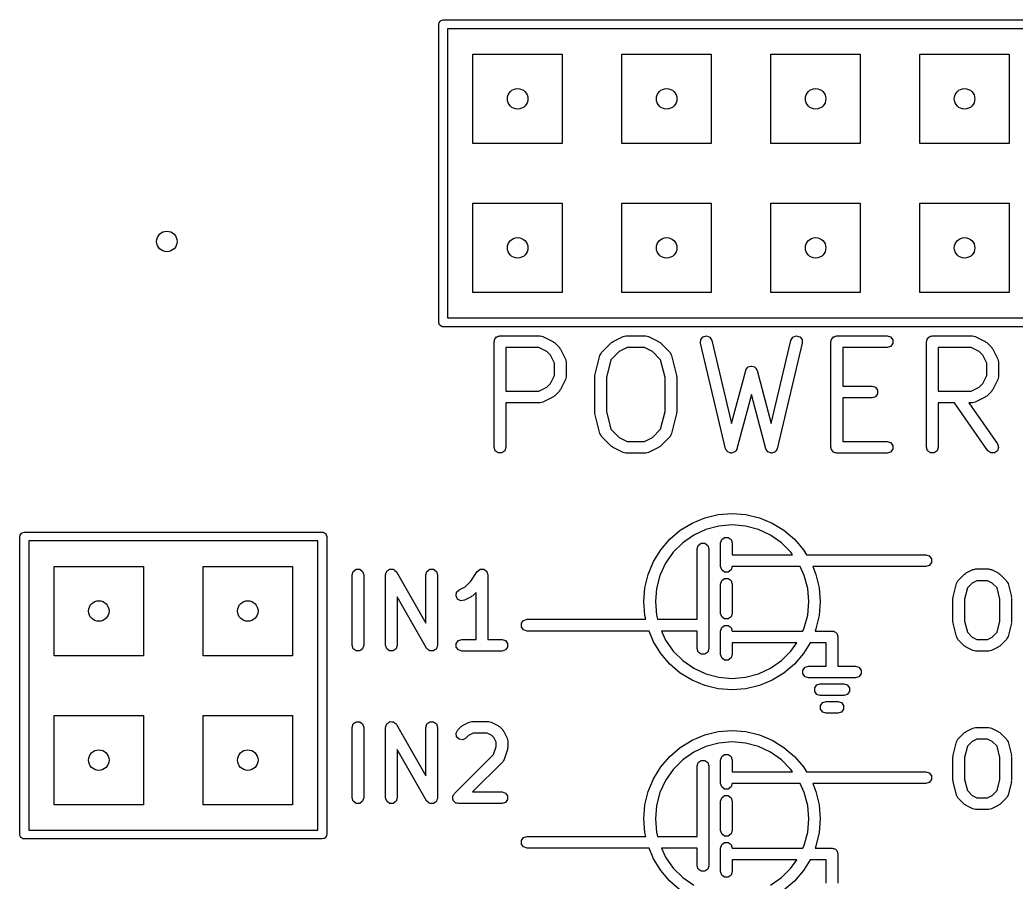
# Model space of a CAD drawing. Extents: x 0.3 to 1.31, y 0.25 to 1.75.
# Drawn here: x 0.301 to 0.97, y 1.17 to 1.749 of the extents above; entities that cross this region are included whole.
import ezdxf

# ---------------------------------------------------------------- set-up
doc = ezdxf.new("R2010")
doc.units = 0
doc.header["$MEASUREMENT"] = 0
doc.layers.add('BLACK', color=7, linetype='CONTINUOUS')

msp = doc.modelspace()

# ---------------------------------------------------------------- linework, layer by layer
at = {"layer": 'BLACK', "linetype": 'CONTINUOUS'}
for p, q in [((0.58248, 1.74567), (0.58255, 1.74605)), ((0.58248, 1.54567), (0.58248, 1.74567)), ((0.58253, 1.74618), (0.58259, 1.7463)), ((0.58255, 1.74605), (0.58253, 1.74618)), ((0.58259, 1.7463), (0.58266, 1.74668)), ((0.58266, 1.74668), (0.58315, 1.74727)), ((0.58315, 1.74727), (0.58354, 1.74793)), ((0.58354, 1.74793), (0.58379, 1.74802)), ((0.58379, 1.74802), (0.58396, 1.74823)), ((0.58396, 1.74823), (0.58471, 1.74836)), ((0.58471, 1.74836), (0.58543, 1.74862)), ((0.58543, 1.74862), (0.98543, 1.74862)), ((0.58839, 1.74272), (0.58839, 1.54862)), ((0.98248, 1.74272), (0.58839, 1.74272)), ((0.60543, 1.66567), (0.60543, 1.72567)), ((0.60543, 1.72567), (0.66543, 1.72567)), ((0.66543, 1.72567), (0.66543, 1.66567)), ((0.70543, 1.66567), (0.70543, 1.72567)), ((0.70543, 1.72567), (0.76543, 1.72567)), ((0.76543, 1.72567), (0.76543, 1.66567)), ((0.80543, 1.66567), (0.80543, 1.72567)), ((0.80543, 1.72567), (0.86543, 1.72567)), ((0.86543, 1.72567), (0.86543, 1.66567)), ((0.90543, 1.66567), (0.90543, 1.72567)), ((0.90543, 1.72567), (0.96543, 1.72567)), ((0.96543, 1.72567), (0.96543, 1.66567)), ((0.66543, 1.66567), (0.60543, 1.66567)), ((0.76543, 1.66567), (0.70543, 1.66567)), ((0.86543, 1.66567), (0.80543, 1.66567)), ((0.96543, 1.66567), (0.90543, 1.66567)), ((0.60543, 1.56567), (0.60543, 1.62567)), ((0.60543, 1.62567), (0.66543, 1.62567)), ((0.66543, 1.62567), (0.66543, 1.56567)), ((0.70543, 1.56567), (0.70543, 1.62567)), ((0.70543, 1.62567), (0.76543, 1.62567)), ((0.76543, 1.62567), (0.76543, 1.56567)), ((0.80543, 1.56567), (0.80543, 1.62567)), ((0.80543, 1.62567), (0.86543, 1.62567)), ((0.86543, 1.62567), (0.86543, 1.56567)), ((0.90543, 1.56567), (0.90543, 1.62567)), ((0.90543, 1.62567), (0.96543, 1.62567)), ((0.96543, 1.62567), (0.96543, 1.56567)), ((0.66543, 1.56567), (0.60543, 1.56567)), ((0.76543, 1.56567), (0.70543, 1.56567)), ((0.86543, 1.56567), (0.80543, 1.56567)), ((0.96543, 1.56567), (0.90543, 1.56567)), ((0.58274, 1.54495), (0.58248, 1.54567)), ((0.58288, 1.54419), (0.58274, 1.54495)), ((0.58839, 1.54862), (0.98248, 1.54862)), ((0.58308, 1.54402), (0.58288, 1.54419)), ((0.58317, 1.54377), (0.58308, 1.54402)), ((0.58384, 1.54339), (0.58317, 1.54377)), ((0.58442, 1.54289), (0.58384, 1.54339)), ((0.58481, 1.54283), (0.58442, 1.54289)), ((0.58492, 1.54276), (0.58481, 1.54283)), ((0.58505, 1.54278), (0.58492, 1.54276)), ((0.58543, 1.54272), (0.58505, 1.54278)), ((0.98543, 1.54272), (0.58543, 1.54272)), ((0.61966, 1.5327), (0.61985, 1.5333)), ((0.61966, 1.46184), (0.61966, 1.5327)), ((0.61985, 1.53392), (0.62022, 1.53443)), ((0.61985, 1.5333), (0.61985, 1.53392)), ((0.62022, 1.53443), (0.62041, 1.53502)), ((0.62041, 1.53502), (0.62091, 1.53538)), ((0.62091, 1.53538), (0.62128, 1.53589)), ((0.62128, 1.53589), (0.62187, 1.53608)), ((0.62187, 1.53608), (0.62238, 1.53645)), ((0.62238, 1.53645), (0.623, 1.53645)), ((0.623, 1.53645), (0.62359, 1.53664)), ((0.62359, 1.53664), (0.65059, 1.53664)), ((0.65059, 1.53664), (0.65145, 1.53636)), ((0.65145, 1.53636), (0.65235, 1.53623)), ((0.65235, 1.53623), (0.6591, 1.53285)), ((0.6591, 1.53285), (0.65956, 1.5324)), ((0.65956, 1.5324), (0.66012, 1.53211)), ((0.66012, 1.53211), (0.6635, 1.52874)), ((0.69168, 1.52536), (0.69843, 1.53211)), ((0.69843, 1.53211), (0.69899, 1.5324)), ((0.69899, 1.5324), (0.69945, 1.53285)), ((0.69945, 1.53285), (0.7062, 1.53623)), ((0.7062, 1.53623), (0.7071, 1.53636)), ((0.7071, 1.53636), (0.70796, 1.53664)), ((0.70796, 1.53664), (0.72146, 1.53664)), ((0.72146, 1.53664), (0.72232, 1.53636)), ((0.72232, 1.53636), (0.72322, 1.53623)), ((0.72322, 1.53623), (0.72997, 1.53285)), ((0.72997, 1.53285), (0.73042, 1.5324)), ((0.73042, 1.5324), (0.73099, 1.53211)), ((0.73099, 1.53211), (0.73774, 1.52536)), ((0.75812, 1.53179), (0.75832, 1.53422)), ((0.77499, 1.46093), (0.75812, 1.53179)), ((0.75832, 1.53422), (0.7599, 1.53606)), ((0.7599, 1.53606), (0.76227, 1.53663)), ((0.76227, 1.53663), (0.76451, 1.53569)), ((0.76451, 1.53569), (0.76578, 1.53362)), ((0.76578, 1.53362), (0.77904, 1.47793)), ((0.80561, 1.47793), (0.81886, 1.53362)), ((0.82652, 1.53179), (0.80965, 1.46093)), ((0.81886, 1.53362), (0.82013, 1.53569)), ((0.82013, 1.53569), (0.82238, 1.53663)), ((0.82238, 1.53663), (0.82475, 1.53606)), ((0.82475, 1.53606), (0.82633, 1.53422)), ((0.82633, 1.53422), (0.82652, 1.53179)), ((0.84575, 1.5327), (0.84595, 1.5333)), ((0.84575, 1.46184), (0.84575, 1.5327)), ((0.84595, 1.53392), (0.84631, 1.53443)), ((0.84595, 1.5333), (0.84595, 1.53392)), ((0.84631, 1.53443), (0.84651, 1.53502)), ((0.84651, 1.53502), (0.84701, 1.53538)), ((0.84701, 1.53538), (0.84738, 1.53589)), ((0.84738, 1.53589), (0.84797, 1.53608)), ((0.84797, 1.53608), (0.84847, 1.53645)), ((0.84847, 1.53645), (0.8491, 1.53645)), ((0.8491, 1.53645), (0.84969, 1.53664)), ((0.84969, 1.53664), (0.88344, 1.53664)), ((0.88344, 1.53664), (0.88575, 1.53589)), ((0.88575, 1.53589), (0.88718, 1.53392)), ((0.88718, 1.53149), (0.88575, 1.52952)), ((0.88718, 1.53392), (0.88718, 1.53149)), ((0.90987, 1.5327), (0.91006, 1.5333)), ((0.90987, 1.46184), (0.90987, 1.5327)), ((0.91006, 1.53392), (0.91043, 1.53443)), ((0.91006, 1.5333), (0.91006, 1.53392)), ((0.91043, 1.53443), (0.91062, 1.53502)), ((0.91062, 1.53502), (0.91113, 1.53538)), ((0.91113, 1.53538), (0.91149, 1.53589)), ((0.91149, 1.53589), (0.91209, 1.53608)), ((0.91209, 1.53608), (0.91259, 1.53645)), ((0.91259, 1.53645), (0.91321, 1.53645)), ((0.91321, 1.53645), (0.91381, 1.53664)), ((0.91381, 1.53664), (0.9408, 1.53664)), ((0.9408, 1.53664), (0.94167, 1.53636)), ((0.94167, 1.53636), (0.94257, 1.53623)), ((0.94257, 1.53623), (0.94931, 1.53285)), ((0.94931, 1.53285), (0.94977, 1.5324)), ((0.94977, 1.5324), (0.95034, 1.53211)), ((0.95034, 1.53211), (0.95371, 1.52874)), ((0.64966, 1.52877), (0.62753, 1.52877)), ((0.62753, 1.52877), (0.62753, 1.49952)), ((0.65501, 1.52609), (0.64966, 1.52877)), ((0.65748, 1.52362), (0.65501, 1.52609)), ((0.6635, 1.52874), (0.66379, 1.52817)), ((0.66379, 1.52817), (0.66424, 1.52772)), ((0.66424, 1.52772), (0.66761, 1.52097)), ((0.69064, 1.52354), (0.6912, 1.52443)), ((0.6912, 1.52443), (0.69168, 1.52536)), ((0.70354, 1.52609), (0.69802, 1.52057)), ((0.70889, 1.52877), (0.70354, 1.52609)), ((0.72053, 1.52877), (0.70889, 1.52877)), ((0.72587, 1.52609), (0.72053, 1.52877)), ((0.7314, 1.52057), (0.72587, 1.52609)), ((0.73774, 1.52536), (0.73822, 1.52443)), ((0.73822, 1.52443), (0.73877, 1.52354)), ((0.88344, 1.52877), (0.85363, 1.52877)), ((0.85363, 1.52877), (0.85363, 1.5029)), ((0.88575, 1.52952), (0.88344, 1.52877)), ((0.93988, 1.52877), (0.91774, 1.52877)), ((0.91774, 1.52877), (0.91774, 1.49952)), ((0.94522, 1.52609), (0.93988, 1.52877)), ((0.94769, 1.52362), (0.94522, 1.52609)), ((0.95371, 1.52874), (0.954, 1.52817)), ((0.954, 1.52817), (0.95445, 1.52772)), ((0.95445, 1.52772), (0.95782, 1.52097)), ((0.66015, 1.51828), (0.65748, 1.52362)), ((0.66015, 1.51001), (0.66015, 1.51828)), ((0.66761, 1.52097), (0.66775, 1.52007)), ((0.66775, 1.52007), (0.66803, 1.51921)), ((0.66803, 1.51921), (0.66803, 1.50908)), ((0.68727, 1.51004), (0.69064, 1.52354)), ((0.69802, 1.52057), (0.69502, 1.5086)), ((0.73439, 1.5086), (0.7314, 1.52057)), ((0.73877, 1.52354), (0.74215, 1.51004)), ((0.95037, 1.51828), (0.94769, 1.52362)), ((0.95037, 1.51001), (0.95037, 1.51828)), ((0.95782, 1.52097), (0.95796, 1.52007)), ((0.95796, 1.52007), (0.95824, 1.51921)), ((0.95824, 1.51921), (0.95824, 1.50908)), ((0.77904, 1.47793), (0.78852, 1.51347)), ((0.78852, 1.51347), (0.78864, 1.51365)), ((0.78864, 1.51365), (0.78865, 1.51387)), ((0.78865, 1.51387), (0.78929, 1.51466)), ((0.78929, 1.51466), (0.78984, 1.51551)), ((0.78984, 1.51551), (0.79005, 1.51559)), ((0.79005, 1.51559), (0.79018, 1.51576)), ((0.79018, 1.51576), (0.79116, 1.51602)), ((0.79116, 1.51602), (0.79211, 1.51639)), ((0.79211, 1.51639), (0.79232, 1.51633)), ((0.79232, 1.51633), (0.79253, 1.51639)), ((0.79253, 1.51639), (0.79348, 1.51602)), ((0.79348, 1.51602), (0.79446, 1.51576)), ((0.79446, 1.51576), (0.7946, 1.51559)), ((0.7946, 1.51559), (0.7948, 1.51551)), ((0.7948, 1.51551), (0.79536, 1.51466)), ((0.79536, 1.51466), (0.796, 1.51387)), ((0.796, 1.51387), (0.79601, 1.51365)), ((0.79601, 1.51365), (0.79613, 1.51347)), ((0.79613, 1.51347), (0.80561, 1.47793)), ((0.65501, 1.50219), (0.65748, 1.50467)), ((0.65748, 1.50467), (0.66015, 1.51001)), ((0.66761, 1.50732), (0.66424, 1.50057)), ((0.66775, 1.50822), (0.66761, 1.50732)), ((0.66803, 1.50908), (0.66775, 1.50822)), ((0.68715, 1.50908), (0.6873, 1.50955)), ((0.68715, 1.48546), (0.68715, 1.50908)), ((0.6873, 1.50955), (0.68727, 1.51004)), ((0.69502, 1.5086), (0.69502, 1.48594)), ((0.73439, 1.48594), (0.73439, 1.5086)), ((0.74215, 1.51004), (0.74212, 1.50955)), ((0.74212, 1.50955), (0.74227, 1.50908)), ((0.74227, 1.50908), (0.74227, 1.48546)), ((0.94522, 1.50219), (0.94769, 1.50467)), ((0.94769, 1.50467), (0.95037, 1.51001)), ((0.95782, 1.50732), (0.95445, 1.50057)), ((0.95796, 1.50822), (0.95782, 1.50732)), ((0.95824, 1.50908), (0.95796, 1.50822)), ((0.62753, 1.49952), (0.64966, 1.49952)), ((0.64966, 1.49952), (0.65501, 1.50219)), ((0.6635, 1.49955), (0.66012, 1.49617)), ((0.66379, 1.50012), (0.6635, 1.49955)), ((0.66424, 1.50057), (0.66379, 1.50012)), ((0.85363, 1.5029), (0.87331, 1.5029)), ((0.87331, 1.5029), (0.87563, 1.50214)), ((0.87563, 1.50214), (0.87706, 1.50018)), ((0.87706, 1.49774), (0.87563, 1.49577)), ((0.87706, 1.50018), (0.87706, 1.49774)), ((0.91774, 1.49952), (0.93988, 1.49952)), ((0.93988, 1.49952), (0.94522, 1.50219)), ((0.95371, 1.49955), (0.95034, 1.49617)), ((0.954, 1.50012), (0.95371, 1.49955)), ((0.95445, 1.50057), (0.954, 1.50012)), ((0.65059, 1.49165), (0.62753, 1.49165)), ((0.62753, 1.49165), (0.62753, 1.46184)), ((0.65145, 1.49193), (0.65059, 1.49165)), ((0.65235, 1.49206), (0.65145, 1.49193)), ((0.6591, 1.49544), (0.65235, 1.49206)), ((0.65956, 1.49588), (0.6591, 1.49544)), ((0.66012, 1.49617), (0.65956, 1.49588)), ((0.79232, 1.49718), (0.78263, 1.46082)), ((0.80202, 1.46082), (0.79232, 1.49718)), ((0.87331, 1.49502), (0.85363, 1.49502)), ((0.85363, 1.49502), (0.85363, 1.46578)), ((0.87563, 1.49577), (0.87331, 1.49502)), ((0.92863, 1.49165), (0.91774, 1.49165)), ((0.91774, 1.49165), (0.91774, 1.46184)), ((0.95108, 1.45958), (0.92863, 1.49165)), ((0.9408, 1.49165), (0.93824, 1.49165)), ((0.93824, 1.49165), (0.95753, 1.4641)), ((0.94167, 1.49193), (0.9408, 1.49165)), ((0.94257, 1.49206), (0.94167, 1.49193)), ((0.94931, 1.49544), (0.94257, 1.49206)), ((0.94977, 1.49588), (0.94931, 1.49544)), ((0.95034, 1.49617), (0.94977, 1.49588)), ((0.6873, 1.48499), (0.68715, 1.48546)), ((0.68727, 1.48451), (0.6873, 1.48499)), ((0.69064, 1.47101), (0.68727, 1.48451)), ((0.69502, 1.48594), (0.69802, 1.47397)), ((0.7314, 1.47397), (0.73439, 1.48594)), ((0.74215, 1.48451), (0.73877, 1.47101)), ((0.74227, 1.48546), (0.74212, 1.48499)), ((0.74212, 1.48499), (0.74215, 1.48451)), ((0.6912, 1.47012), (0.69064, 1.47101)), ((0.69802, 1.47397), (0.70354, 1.46845)), ((0.72587, 1.46845), (0.7314, 1.47397)), ((0.73877, 1.47101), (0.73822, 1.47012)), ((0.69168, 1.46918), (0.6912, 1.47012)), ((0.69843, 1.46243), (0.69168, 1.46918)), ((0.70354, 1.46845), (0.70889, 1.46578)), ((0.70889, 1.46578), (0.72053, 1.46578)), ((0.72053, 1.46578), (0.72587, 1.46845)), ((0.73774, 1.46918), (0.73099, 1.46243)), ((0.73822, 1.47012), (0.73774, 1.46918)), ((0.85363, 1.46578), (0.88344, 1.46578)), ((0.88344, 1.46578), (0.88575, 1.46502)), ((0.88575, 1.46502), (0.88718, 1.46305)), ((0.62041, 1.45952), (0.61966, 1.46184)), ((0.62238, 1.45809), (0.62041, 1.45952)), ((0.62481, 1.45809), (0.62238, 1.45809)), ((0.62678, 1.45952), (0.62481, 1.45809)), ((0.62753, 1.46184), (0.62678, 1.45952)), ((0.69899, 1.46214), (0.69843, 1.46243)), ((0.69945, 1.46169), (0.69899, 1.46214)), ((0.7062, 1.45832), (0.69945, 1.46169)), ((0.7071, 1.45818), (0.7062, 1.45832)), ((0.70796, 1.4579), (0.7071, 1.45818)), ((0.72146, 1.4579), (0.70796, 1.4579)), ((0.72232, 1.45818), (0.72146, 1.4579)), ((0.72322, 1.45832), (0.72232, 1.45818)), ((0.72997, 1.46169), (0.72322, 1.45832)), ((0.73042, 1.46214), (0.72997, 1.46169)), ((0.73099, 1.46243), (0.73042, 1.46214)), ((0.77514, 1.46069), (0.77499, 1.46093)), ((0.77515, 1.46042), (0.77514, 1.46069)), ((0.77576, 1.45967), (0.77515, 1.46042)), ((0.77626, 1.45885), (0.77576, 1.45967)), ((0.77651, 1.45874), (0.77626, 1.45885)), ((0.77668, 1.45853), (0.77651, 1.45874)), ((0.77762, 1.45828), (0.77668, 1.45853)), ((0.77851, 1.45791), (0.77762, 1.45828)), ((0.77877, 1.45798), (0.77851, 1.45791)), ((0.77904, 1.45791), (0.77877, 1.45798)), ((0.77994, 1.45825), (0.77904, 1.45791)), ((0.78088, 1.45848), (0.77994, 1.45825)), ((0.78105, 1.45868), (0.78088, 1.45848)), ((0.78131, 1.45878), (0.78105, 1.45868)), ((0.78183, 1.45959), (0.78131, 1.45878)), ((0.78246, 1.46032), (0.78183, 1.45959)), ((0.78248, 1.4606), (0.78246, 1.46032)), ((0.78263, 1.46082), (0.78248, 1.4606)), ((0.80217, 1.4606), (0.80202, 1.46082)), ((0.80219, 1.46032), (0.80217, 1.4606)), ((0.80282, 1.45959), (0.80219, 1.46032)), ((0.80334, 1.45878), (0.80282, 1.45959)), ((0.80359, 1.45868), (0.80334, 1.45878)), ((0.80377, 1.45848), (0.80359, 1.45868)), ((0.80471, 1.45825), (0.80377, 1.45848)), ((0.80561, 1.45791), (0.80471, 1.45825)), ((0.80587, 1.45798), (0.80561, 1.45791)), ((0.80614, 1.45791), (0.80587, 1.45798)), ((0.80703, 1.45828), (0.80614, 1.45791)), ((0.80796, 1.45853), (0.80703, 1.45828)), ((0.80813, 1.45874), (0.80796, 1.45853)), ((0.80838, 1.45885), (0.80813, 1.45874)), ((0.80889, 1.45967), (0.80838, 1.45885)), ((0.8095, 1.46042), (0.80889, 1.45967)), ((0.80951, 1.46069), (0.8095, 1.46042)), ((0.80965, 1.46093), (0.80951, 1.46069)), ((0.84595, 1.46125), (0.84575, 1.46184)), ((0.84595, 1.46062), (0.84595, 1.46125)), ((0.84631, 1.46012), (0.84595, 1.46062)), ((0.84651, 1.45952), (0.84631, 1.46012)), ((0.84701, 1.45916), (0.84651, 1.45952)), ((0.84738, 1.45865), (0.84701, 1.45916)), ((0.84797, 1.45846), (0.84738, 1.45865)), ((0.84847, 1.45809), (0.84797, 1.45846)), ((0.8491, 1.45809), (0.84847, 1.45809)), ((0.84969, 1.4579), (0.8491, 1.45809)), ((0.88344, 1.4579), (0.84969, 1.4579)), ((0.88575, 1.45865), (0.88344, 1.4579)), ((0.88718, 1.46062), (0.88575, 1.45865)), ((0.88718, 1.46305), (0.88718, 1.46062)), ((0.91062, 1.45952), (0.90987, 1.46184)), ((0.91259, 1.45809), (0.91062, 1.45952)), ((0.91502, 1.45809), (0.91259, 1.45809)), ((0.91699, 1.45952), (0.91502, 1.45809)), ((0.91774, 1.46184), (0.91699, 1.45952)), ((0.95302, 1.45812), (0.95108, 1.45958)), ((0.95545, 1.45807), (0.95302, 1.45812)), ((0.95745, 1.45947), (0.95545, 1.45807)), ((0.95824, 1.46177), (0.95745, 1.45947)), ((0.95753, 1.4641), (0.95824, 1.46177)), ((0.77013, 1.41673), (0.77939, 1.41746)), ((0.77939, 1.41746), (0.78865, 1.41673)), ((0.74459, 1.40616), (0.75251, 1.41101)), ((0.75251, 1.41101), (0.76109, 1.41457)), ((0.76109, 1.41457), (0.77013, 1.41673)), ((0.78865, 1.41673), (0.79768, 1.41457)), ((0.79768, 1.41457), (0.80626, 1.41101)), ((0.80626, 1.41101), (0.81418, 1.40616)), ((0.30205, 1.40357), (0.30243, 1.40423)), ((0.30243, 1.40423), (0.30268, 1.40432)), ((0.30268, 1.40432), (0.30285, 1.40453)), ((0.30285, 1.40453), (0.30361, 1.40466)), ((0.30361, 1.40466), (0.30433, 1.40492)), ((0.30433, 1.40492), (0.50433, 1.40492)), ((0.50433, 1.40492), (0.50471, 1.40485)), ((0.50471, 1.40485), (0.50484, 1.40488)), ((0.50484, 1.40488), (0.50496, 1.40481)), ((0.50496, 1.40481), (0.50534, 1.40474)), ((0.50534, 1.40474), (0.50593, 1.40425)), ((0.50593, 1.40425), (0.50659, 1.40387)), ((0.73753, 1.40013), (0.74459, 1.40616)), ((0.76177, 1.40668), (0.75363, 1.40288)), ((0.77044, 1.409), (0.76177, 1.40668)), ((0.77939, 1.40979), (0.77044, 1.409)), ((0.78833, 1.409), (0.77939, 1.40979)), ((0.79701, 1.40668), (0.78833, 1.409)), ((0.80515, 1.40288), (0.79701, 1.40668)), ((0.81418, 1.40616), (0.82124, 1.40013)), ((0.30138, 1.40197), (0.30145, 1.40235)), ((0.30138, 1.20197), (0.30138, 1.40197)), ((0.30142, 1.40248), (0.30149, 1.40259)), ((0.30145, 1.40235), (0.30142, 1.40248)), ((0.30149, 1.40259), (0.30156, 1.40298)), ((0.30156, 1.40298), (0.30205, 1.40357)), ((0.30728, 1.39902), (0.30728, 1.20492)), ((0.50138, 1.39902), (0.30728, 1.39902)), ((0.50138, 1.20492), (0.50138, 1.39902)), ((0.50659, 1.40387), (0.50668, 1.40362)), ((0.50668, 1.40362), (0.50689, 1.40344)), ((0.50689, 1.40344), (0.50702, 1.40269)), ((0.50702, 1.40269), (0.50728, 1.40197)), ((0.50728, 1.40197), (0.50728, 1.20197)), ((0.7315, 1.39306), (0.73753, 1.40013)), ((0.74627, 1.39773), (0.73992, 1.39138)), ((0.75363, 1.40288), (0.74627, 1.39773)), ((0.75666, 1.39601), (0.75863, 1.39745)), ((0.75863, 1.39745), (0.76106, 1.39745)), ((0.76106, 1.39745), (0.76303, 1.39601)), ((0.77165, 1.39764), (0.77241, 1.39995)), ((0.77165, 1.38189), (0.77165, 1.39764)), ((0.77241, 1.39995), (0.77437, 1.40138)), ((0.77437, 1.40138), (0.77681, 1.40138)), ((0.77681, 1.40138), (0.77878, 1.39995)), ((0.77878, 1.39995), (0.77953, 1.39764)), ((0.77953, 1.39764), (0.77953, 1.38976)), ((0.8125, 1.39773), (0.80515, 1.40288)), ((0.81885, 1.39138), (0.8125, 1.39773)), ((0.82124, 1.40013), (0.82728, 1.39306)), ((0.72664, 1.38514), (0.7315, 1.39306)), ((0.73992, 1.39138), (0.73477, 1.38403)), ((0.75591, 1.3937), (0.75666, 1.39601)), ((0.75591, 1.34646), (0.75591, 1.3937)), ((0.76303, 1.39601), (0.76378, 1.3937)), ((0.76378, 1.3937), (0.76378, 1.32677)), ((0.81999, 1.38976), (0.81885, 1.39138)), ((0.82728, 1.39306), (0.8293, 1.38976)), ((0.72309, 1.37656), (0.72664, 1.38514)), ((0.73477, 1.38403), (0.73098, 1.37589)), ((0.77953, 1.38976), (0.81999, 1.38976)), ((0.8293, 1.38976), (0.90945, 1.38976)), ((0.90945, 1.38976), (0.91176, 1.38901)), ((0.91176, 1.38901), (0.91319, 1.38704)), ((0.91319, 1.38461), (0.91176, 1.38264)), ((0.91319, 1.38704), (0.91319, 1.38461)), ((0.32433, 1.32197), (0.32433, 1.38197)), ((0.32433, 1.38197), (0.38433, 1.38197)), ((0.38433, 1.38197), (0.38433, 1.32197)), ((0.42433, 1.32197), (0.42433, 1.38197)), ((0.42433, 1.38197), (0.48433, 1.38197)), ((0.48433, 1.38197), (0.48433, 1.32197)), ((0.5243, 1.37627), (0.52505, 1.37858)), ((0.52505, 1.37858), (0.52702, 1.38001)), ((0.52702, 1.38001), (0.52946, 1.38001)), ((0.52946, 1.38001), (0.53142, 1.37858)), ((0.53142, 1.37858), (0.53218, 1.37627)), ((0.54682, 1.3767), (0.54724, 1.37762)), ((0.54724, 1.37762), (0.54755, 1.37858)), ((0.54755, 1.37858), (0.54773, 1.37871)), ((0.54773, 1.37871), (0.54782, 1.37892)), ((0.54782, 1.37892), (0.5487, 1.37942)), ((0.5487, 1.37942), (0.54952, 1.38001)), ((0.54952, 1.38001), (0.54974, 1.38001)), ((0.54974, 1.38001), (0.54994, 1.38012)), ((0.54994, 1.38012), (0.55094, 1.38001)), ((0.55094, 1.38001), (0.55195, 1.38001)), ((0.55195, 1.38001), (0.55213, 1.37988)), ((0.55213, 1.37988), (0.55235, 1.37986)), ((0.55235, 1.37986), (0.5531, 1.37918)), ((0.5531, 1.37918), (0.55392, 1.37858)), ((0.55392, 1.37858), (0.55399, 1.37837)), ((0.55399, 1.37837), (0.55416, 1.37822)), ((0.55416, 1.37822), (0.5738, 1.34385)), ((0.5738, 1.37627), (0.57455, 1.37858)), ((0.57455, 1.37858), (0.57652, 1.38001)), ((0.57652, 1.38001), (0.57895, 1.38001)), ((0.57895, 1.38001), (0.58092, 1.37858)), ((0.58092, 1.37858), (0.58167, 1.37627)), ((0.60392, 1.37203), (0.6082, 1.37845)), ((0.6082, 1.37845), (0.60827, 1.37851)), ((0.60827, 1.37851), (0.60829, 1.37858)), ((0.60829, 1.37858), (0.60922, 1.37926)), ((0.60922, 1.37926), (0.61011, 1.37996)), ((0.61011, 1.37996), (0.6102, 1.37997)), ((0.6102, 1.37997), (0.61026, 1.38001)), ((0.61026, 1.38001), (0.6114, 1.38001)), ((0.6114, 1.38001), (0.61254, 1.38006)), ((0.61254, 1.38006), (0.61261, 1.38001)), ((0.61261, 1.38001), (0.6127, 1.38001)), ((0.6127, 1.38001), (0.61362, 1.37934)), ((0.61362, 1.37934), (0.61457, 1.37871)), ((0.61457, 1.37871), (0.6146, 1.37863)), ((0.6146, 1.37863), (0.61466, 1.37858)), ((0.61466, 1.37858), (0.61502, 1.3775)), ((0.61502, 1.3775), (0.61541, 1.37643)), ((0.77241, 1.37958), (0.77165, 1.38189)), ((0.77437, 1.37815), (0.77241, 1.37958)), ((0.77681, 1.37815), (0.77437, 1.37815)), ((0.77878, 1.37958), (0.77681, 1.37815)), ((0.77953, 1.38189), (0.77878, 1.37958)), ((0.825, 1.38189), (0.77953, 1.38189)), ((0.8278, 1.37589), (0.825, 1.38189)), ((0.90945, 1.38189), (0.83348, 1.38189)), ((0.83348, 1.38189), (0.83569, 1.37656)), ((0.91176, 1.38264), (0.90945, 1.38189)), ((0.93604, 1.37709), (0.93649, 1.37754)), ((0.93649, 1.37754), (0.94099, 1.37979)), ((0.94099, 1.37979), (0.94189, 1.37993)), ((0.94189, 1.37993), (0.94275, 1.38021)), ((0.94275, 1.38021), (0.95175, 1.38021)), ((0.95175, 1.38021), (0.95261, 1.37993)), ((0.95261, 1.37993), (0.95351, 1.37979)), ((0.95351, 1.37979), (0.95801, 1.37754)), ((0.95801, 1.37754), (0.95846, 1.37709)), ((0.5243, 1.32903), (0.5243, 1.37627)), ((0.53218, 1.37627), (0.53218, 1.32903)), ((0.5468, 1.37627), (0.54687, 1.37648)), ((0.5468, 1.32903), (0.5468, 1.37627)), ((0.54687, 1.37648), (0.54682, 1.3767)), ((0.5738, 1.34385), (0.5738, 1.37627)), ((0.58167, 1.37627), (0.58167, 1.32903)), ((0.60015, 1.36826), (0.60392, 1.37203)), ((0.61541, 1.37643), (0.61539, 1.37635)), ((0.61539, 1.37635), (0.61542, 1.37627)), ((0.61542, 1.37627), (0.61542, 1.33296)), ((0.72092, 1.36753), (0.72309, 1.37656)), ((0.73098, 1.37589), (0.72865, 1.36721)), ((0.77165, 1.37008), (0.77241, 1.37239)), ((0.77241, 1.37239), (0.77437, 1.37382)), ((0.77437, 1.37382), (0.77681, 1.37382)), ((0.77681, 1.37382), (0.77878, 1.37239)), ((0.77878, 1.37239), (0.77953, 1.37008)), ((0.83012, 1.36721), (0.8278, 1.37589)), ((0.83569, 1.37656), (0.83785, 1.36753)), ((0.92993, 1.37048), (0.93049, 1.37137)), ((0.93049, 1.37137), (0.93097, 1.3723)), ((0.93097, 1.3723), (0.93547, 1.3768)), ((0.93547, 1.3768), (0.93604, 1.37709)), ((0.94058, 1.37078), (0.93731, 1.36751)), ((0.94368, 1.37233), (0.94058, 1.37078)), ((0.95082, 1.37233), (0.94368, 1.37233)), ((0.95392, 1.37078), (0.95082, 1.37233)), ((0.95719, 1.36751), (0.95392, 1.37078)), ((0.95846, 1.37709), (0.95903, 1.3768)), ((0.95903, 1.3768), (0.96353, 1.3723)), ((0.96353, 1.3723), (0.96401, 1.37137)), ((0.96401, 1.37137), (0.96457, 1.37048)), ((0.59409, 1.36219), (0.59449, 1.36459)), ((0.59449, 1.36459), (0.59622, 1.36629)), ((0.59622, 1.36629), (0.60015, 1.36826)), ((0.60754, 1.36452), (0.60526, 1.36224)), ((0.60754, 1.33296), (0.60754, 1.36452)), ((0.72019, 1.35827), (0.72092, 1.36753)), ((0.72865, 1.36721), (0.72787, 1.35827)), ((0.77165, 1.35039), (0.77165, 1.37008)), ((0.77953, 1.37008), (0.77953, 1.35039)), ((0.8309, 1.35827), (0.83012, 1.36721)), ((0.83785, 1.36753), (0.83858, 1.35827)), ((0.92768, 1.36148), (0.92993, 1.37048)), ((0.93731, 1.36751), (0.93544, 1.36004)), ((0.95906, 1.36004), (0.95719, 1.36751)), ((0.96457, 1.37048), (0.96682, 1.36148)), ((0.57432, 1.32707), (0.55467, 1.36144)), ((0.55467, 1.36144), (0.55467, 1.32903)), ((0.59518, 1.36001), (0.59409, 1.36219)), ((0.59734, 1.35889), (0.59518, 1.36001)), ((0.59974, 1.35925), (0.59734, 1.35889)), ((0.60424, 1.3615), (0.59974, 1.35925)), ((0.6047, 1.36195), (0.60424, 1.3615)), ((0.60526, 1.36224), (0.6047, 1.36195)), ((0.72092, 1.34901), (0.72019, 1.35827)), ((0.72787, 1.35827), (0.72865, 1.34932)), ((0.83012, 1.34932), (0.8309, 1.35827)), ((0.83858, 1.35827), (0.83785, 1.34901)), ((0.92756, 1.36052), (0.92772, 1.36099)), ((0.92756, 1.34477), (0.92756, 1.36052)), ((0.92772, 1.36099), (0.92768, 1.36148)), ((0.93544, 1.36004), (0.93544, 1.34526)), ((0.95906, 1.34526), (0.95906, 1.36004)), ((0.96682, 1.36148), (0.96678, 1.36099)), ((0.96678, 1.36099), (0.96693, 1.36052)), ((0.96693, 1.36052), (0.96693, 1.34477)), ((0.63799, 1.34374), (0.63942, 1.3457)), ((0.63942, 1.3457), (0.64173, 1.34646)), ((0.64173, 1.34646), (0.72153, 1.34646)), ((0.72153, 1.34646), (0.72092, 1.34901)), ((0.72865, 1.34932), (0.72942, 1.34646)), ((0.72942, 1.34646), (0.75591, 1.34646)), ((0.77241, 1.34808), (0.77165, 1.35039)), ((0.77437, 1.34665), (0.77241, 1.34808)), ((0.77681, 1.34665), (0.77437, 1.34665)), ((0.77878, 1.34808), (0.77681, 1.34665)), ((0.77953, 1.35039), (0.77878, 1.34808)), ((0.8278, 1.34065), (0.83012, 1.34932)), ((0.83785, 1.34901), (0.83569, 1.33998)), ((0.92772, 1.34431), (0.92756, 1.34477)), ((0.92768, 1.34382), (0.92772, 1.34431)), ((0.93544, 1.34526), (0.93731, 1.33779)), ((0.95719, 1.33779), (0.95906, 1.34526)), ((0.96693, 1.34477), (0.96678, 1.34431)), ((0.96678, 1.34431), (0.96682, 1.34382)), ((0.63799, 1.3413), (0.63799, 1.34374)), ((0.63942, 1.33933), (0.63799, 1.3413)), ((0.64173, 1.33858), (0.63942, 1.33933)), ((0.72367, 1.33858), (0.64173, 1.33858)), ((0.72664, 1.33139), (0.72367, 1.33858)), ((0.75591, 1.33858), (0.73194, 1.33858)), ((0.73194, 1.33858), (0.73477, 1.33251)), ((0.75591, 1.32677), (0.75591, 1.33858)), ((0.77165, 1.33858), (0.77241, 1.3409)), ((0.77165, 1.32283), (0.77165, 1.33858)), ((0.77241, 1.3409), (0.77437, 1.34233)), ((0.77437, 1.34233), (0.77681, 1.34233)), ((0.77681, 1.34233), (0.77878, 1.3409)), ((0.77878, 1.3409), (0.77953, 1.33858)), ((0.77953, 1.33858), (0.82683, 1.33858)), ((0.82683, 1.33858), (0.8278, 1.34065)), ((0.83569, 1.33998), (0.83511, 1.33858)), ((0.83511, 1.33858), (0.84646, 1.33858)), ((0.84646, 1.33858), (0.84705, 1.33839)), ((0.84705, 1.33839), (0.84767, 1.33839)), ((0.84767, 1.33839), (0.84818, 1.33802)), ((0.84818, 1.33802), (0.84877, 1.33783)), ((0.84877, 1.33783), (0.84914, 1.33733)), ((0.84914, 1.33733), (0.84964, 1.33696)), ((0.92993, 1.33482), (0.92768, 1.34382)), ((0.93731, 1.33779), (0.94058, 1.33451)), ((0.95392, 1.33451), (0.95719, 1.33779)), ((0.96682, 1.34382), (0.96457, 1.33482)), ((0.59424, 1.33024), (0.59567, 1.33221)), ((0.59567, 1.33221), (0.59798, 1.33296)), ((0.59798, 1.33296), (0.60754, 1.33296)), ((0.61542, 1.33296), (0.62498, 1.33296)), ((0.62498, 1.33296), (0.62729, 1.33221)), ((0.62729, 1.33221), (0.62872, 1.33024)), ((0.7315, 1.32347), (0.72664, 1.33139)), ((0.73477, 1.33251), (0.73992, 1.32515)), ((0.82274, 1.33071), (0.77953, 1.33071)), ((0.77953, 1.33071), (0.77953, 1.32283)), ((0.81885, 1.32515), (0.82274, 1.33071)), ((0.83171, 1.33071), (0.82728, 1.32347)), ((0.84252, 1.33071), (0.83171, 1.33071)), ((0.84252, 1.31496), (0.84252, 1.33071)), ((0.84964, 1.33696), (0.84983, 1.33637)), ((0.84983, 1.33637), (0.8502, 1.33586)), ((0.8502, 1.33586), (0.8502, 1.33524)), ((0.8502, 1.33524), (0.85039, 1.33465)), ((0.85039, 1.33465), (0.85039, 1.31496)), ((0.93049, 1.33393), (0.92993, 1.33482)), ((0.93097, 1.33299), (0.93049, 1.33393)), ((0.93547, 1.32849), (0.93097, 1.33299)), ((0.94058, 1.33451), (0.94368, 1.33296)), ((0.94368, 1.33296), (0.95082, 1.33296)), ((0.95082, 1.33296), (0.95392, 1.33451)), ((0.96353, 1.33299), (0.95903, 1.32849)), ((0.96401, 1.33393), (0.96353, 1.33299)), ((0.96457, 1.33482), (0.96401, 1.33393)), ((0.52505, 1.32671), (0.5243, 1.32903)), ((0.52702, 1.32528), (0.52505, 1.32671)), ((0.52946, 1.32528), (0.52702, 1.32528)), ((0.53142, 1.32671), (0.52946, 1.32528)), ((0.53218, 1.32903), (0.53142, 1.32671)), ((0.54755, 1.32671), (0.5468, 1.32903)), ((0.54952, 1.32528), (0.54755, 1.32671)), ((0.55195, 1.32528), (0.54952, 1.32528)), ((0.55392, 1.32671), (0.55195, 1.32528)), ((0.55467, 1.32903), (0.55392, 1.32671)), ((0.57448, 1.32692), (0.57432, 1.32707)), ((0.57455, 1.32671), (0.57448, 1.32692)), ((0.57537, 1.32612), (0.57455, 1.32671)), ((0.57612, 1.32544), (0.57537, 1.32612)), ((0.57634, 1.32541), (0.57612, 1.32544)), ((0.57652, 1.32528), (0.57634, 1.32541)), ((0.57753, 1.32528), (0.57652, 1.32528)), ((0.57854, 1.32517), (0.57753, 1.32528)), ((0.57873, 1.32528), (0.57854, 1.32517)), ((0.57895, 1.32528), (0.57873, 1.32528)), ((0.57977, 1.32588), (0.57895, 1.32528)), ((0.58065, 1.32638), (0.57977, 1.32588)), ((0.58074, 1.32658), (0.58065, 1.32638)), ((0.58092, 1.32671), (0.58074, 1.32658)), ((0.58123, 1.32767), (0.58092, 1.32671)), ((0.58165, 1.3286), (0.58123, 1.32767)), ((0.58167, 1.32903), (0.5816, 1.32881)), ((0.5816, 1.32881), (0.58165, 1.3286)), ((0.59424, 1.32781), (0.59424, 1.33024)), ((0.59567, 1.32584), (0.59424, 1.32781)), ((0.59798, 1.32509), (0.59567, 1.32584)), ((0.62498, 1.32509), (0.59798, 1.32509)), ((0.62729, 1.32584), (0.62498, 1.32509)), ((0.62872, 1.32781), (0.62729, 1.32584)), ((0.62872, 1.33024), (0.62872, 1.32781)), ((0.73992, 1.32515), (0.74627, 1.3188)), ((0.75666, 1.32446), (0.75591, 1.32677)), ((0.75863, 1.32303), (0.75666, 1.32446)), ((0.76303, 1.32446), (0.76106, 1.32303)), ((0.76378, 1.32677), (0.76303, 1.32446)), ((0.8125, 1.3188), (0.81885, 1.32515)), ((0.93604, 1.3282), (0.93547, 1.32849)), ((0.93649, 1.32775), (0.93604, 1.3282)), ((0.94099, 1.3255), (0.93649, 1.32775)), ((0.94189, 1.32537), (0.94099, 1.3255)), ((0.94275, 1.32509), (0.94189, 1.32537)), ((0.95175, 1.32509), (0.94275, 1.32509)), ((0.95261, 1.32537), (0.95175, 1.32509)), ((0.95351, 1.3255), (0.95261, 1.32537)), ((0.95801, 1.32775), (0.95351, 1.3255)), ((0.95846, 1.3282), (0.95801, 1.32775)), ((0.95903, 1.32849), (0.95846, 1.3282)), ((0.38433, 1.32197), (0.32433, 1.32197)), ((0.48433, 1.32197), (0.42433, 1.32197)), ((0.73753, 1.31641), (0.7315, 1.32347)), ((0.74627, 1.3188), (0.75363, 1.31365)), ((0.76106, 1.32303), (0.75863, 1.32303)), ((0.77241, 1.32052), (0.77165, 1.32283)), ((0.77437, 1.31909), (0.77241, 1.32052)), ((0.77681, 1.31909), (0.77437, 1.31909)), ((0.77878, 1.32052), (0.77681, 1.31909)), ((0.77953, 1.32283), (0.77878, 1.32052)), ((0.80515, 1.31365), (0.8125, 1.3188)), ((0.82728, 1.32347), (0.82124, 1.31641)), ((0.74459, 1.31038), (0.73753, 1.31641)), ((0.75363, 1.31365), (0.76177, 1.30986)), ((0.79701, 1.30986), (0.80515, 1.31365)), ((0.82124, 1.31641), (0.81418, 1.31038)), ((0.82696, 1.31224), (0.82839, 1.31421)), ((0.82696, 1.30981), (0.82696, 1.31224)), ((0.82839, 1.31421), (0.83071, 1.31496)), ((0.83071, 1.31496), (0.84252, 1.31496)), ((0.85039, 1.31496), (0.8622, 1.31496)), ((0.8622, 1.31496), (0.86452, 1.31421)), ((0.86452, 1.31421), (0.86595, 1.31224)), ((0.86595, 1.31224), (0.86595, 1.30981)), ((0.75251, 1.30552), (0.74459, 1.31038)), ((0.76109, 1.30197), (0.75251, 1.30552)), ((0.76177, 1.30986), (0.77044, 1.30753)), ((0.77044, 1.30753), (0.77939, 1.30675)), ((0.77939, 1.30675), (0.78833, 1.30753)), ((0.78833, 1.30753), (0.79701, 1.30986)), ((0.80626, 1.30552), (0.79768, 1.30197)), ((0.81418, 1.31038), (0.80626, 1.30552)), ((0.82839, 1.30784), (0.82696, 1.30981)), ((0.83071, 1.30709), (0.82839, 1.30784)), ((0.8622, 1.30709), (0.83071, 1.30709)), ((0.86452, 1.30784), (0.8622, 1.30709)), ((0.86595, 1.30981), (0.86452, 1.30784)), ((0.77013, 1.2998), (0.76109, 1.30197)), ((0.77939, 1.29907), (0.77013, 1.2998)), ((0.78865, 1.2998), (0.77939, 1.29907)), ((0.79768, 1.30197), (0.78865, 1.2998)), ((0.83484, 1.30043), (0.83627, 1.3024)), ((0.83484, 1.298), (0.83484, 1.30043)), ((0.83627, 1.29603), (0.83484, 1.298)), ((0.83627, 1.3024), (0.83858, 1.30315)), ((0.83858, 1.30315), (0.85433, 1.30315)), ((0.85433, 1.30315), (0.85664, 1.3024)), ((0.85664, 1.3024), (0.85808, 1.30043)), ((0.85808, 1.298), (0.85664, 1.29603)), ((0.85808, 1.30043), (0.85808, 1.298)), ((0.83858, 1.29528), (0.83627, 1.29603)), ((0.85433, 1.29528), (0.83858, 1.29528)), ((0.83878, 1.28862), (0.84021, 1.29059)), ((0.84021, 1.29059), (0.84252, 1.29134)), ((0.84252, 1.29134), (0.85039, 1.29134)), ((0.85039, 1.29134), (0.85271, 1.29059)), ((0.85271, 1.29059), (0.85414, 1.28862)), ((0.85664, 1.29603), (0.85433, 1.29528)), ((0.83878, 1.28618), (0.83878, 1.28862)), ((0.84021, 1.28422), (0.83878, 1.28618)), ((0.84252, 1.28346), (0.84021, 1.28422)), ((0.85271, 1.28422), (0.85039, 1.28346)), ((0.85414, 1.28618), (0.85271, 1.28422)), ((0.85414, 1.28862), (0.85414, 1.28618)), ((0.32433, 1.22197), (0.32433, 1.28197)), ((0.32433, 1.28197), (0.38433, 1.28197)), ((0.38433, 1.28197), (0.38433, 1.22197)), ((0.42433, 1.22197), (0.42433, 1.28197)), ((0.42433, 1.28197), (0.48433, 1.28197)), ((0.48433, 1.28197), (0.48433, 1.22197)), ((0.52505, 1.27622), (0.52702, 1.27765)), ((0.52702, 1.27765), (0.52946, 1.27765)), ((0.52946, 1.27765), (0.53142, 1.27622)), ((0.54782, 1.27656), (0.5487, 1.27706)), ((0.5487, 1.27706), (0.54952, 1.27765)), ((0.54952, 1.27765), (0.54974, 1.27765)), ((0.54974, 1.27765), (0.54994, 1.27776)), ((0.54994, 1.27776), (0.55094, 1.27765)), ((0.55094, 1.27765), (0.55195, 1.27765)), ((0.55195, 1.27765), (0.55213, 1.27752)), ((0.55213, 1.27752), (0.55235, 1.2775)), ((0.55235, 1.2775), (0.5531, 1.27682)), ((0.57455, 1.27622), (0.57652, 1.27765)), ((0.57652, 1.27765), (0.57895, 1.27765)), ((0.57895, 1.27765), (0.58092, 1.27622)), ((0.59847, 1.27518), (0.60297, 1.27743)), ((0.60297, 1.27743), (0.60387, 1.27756)), ((0.60387, 1.27756), (0.60473, 1.27784)), ((0.60473, 1.27784), (0.61598, 1.27784)), ((0.61598, 1.27784), (0.61684, 1.27756)), ((0.61684, 1.27756), (0.61774, 1.27743)), ((0.61774, 1.27743), (0.62224, 1.27518)), ((0.85039, 1.28346), (0.84252, 1.28346)), ((0.5243, 1.27391), (0.52505, 1.27622)), ((0.5243, 1.22666), (0.5243, 1.27391)), ((0.53142, 1.27622), (0.53218, 1.27391)), ((0.53218, 1.27391), (0.53218, 1.22666)), ((0.5468, 1.27391), (0.54687, 1.27412)), ((0.5468, 1.22666), (0.5468, 1.27391)), ((0.54682, 1.27434), (0.54724, 1.27526)), ((0.54687, 1.27412), (0.54682, 1.27434)), ((0.54724, 1.27526), (0.54755, 1.27622)), ((0.54755, 1.27622), (0.54773, 1.27635)), ((0.54773, 1.27635), (0.54782, 1.27656)), ((0.5531, 1.27682), (0.55392, 1.27622)), ((0.55392, 1.27622), (0.55399, 1.27601)), ((0.55399, 1.27601), (0.55416, 1.27586)), ((0.55416, 1.27586), (0.5738, 1.24149)), ((0.5738, 1.27391), (0.57455, 1.27622)), ((0.5738, 1.24149), (0.5738, 1.27391)), ((0.58092, 1.27622), (0.58167, 1.27391)), ((0.58167, 1.27391), (0.58167, 1.22666)), ((0.59409, 1.27002), (0.5952, 1.27219)), ((0.5952, 1.27219), (0.59745, 1.27444)), ((0.59745, 1.27444), (0.59802, 1.27473)), ((0.59802, 1.27473), (0.59847, 1.27518)), ((0.62224, 1.27518), (0.62269, 1.27473)), ((0.62269, 1.27473), (0.62326, 1.27444)), ((0.62326, 1.27444), (0.62551, 1.27219)), ((0.62551, 1.27219), (0.6258, 1.27162)), ((0.6258, 1.27162), (0.62625, 1.27117)), ((0.62625, 1.27117), (0.6285, 1.26667)), ((0.76109, 1.2689), (0.77013, 1.27107)), ((0.77013, 1.27107), (0.77939, 1.27179)), ((0.77939, 1.27179), (0.78865, 1.27107)), ((0.78865, 1.27107), (0.79768, 1.2689)), ((0.93097, 1.26601), (0.93547, 1.2705)), ((0.93547, 1.2705), (0.93604, 1.27079)), ((0.93604, 1.27079), (0.93649, 1.27124)), ((0.93649, 1.27124), (0.94099, 1.27349)), ((0.94099, 1.27349), (0.94189, 1.27363)), ((0.94189, 1.27363), (0.94275, 1.27391)), ((0.94275, 1.27391), (0.95175, 1.27391)), ((0.95175, 1.27391), (0.95261, 1.27363)), ((0.95261, 1.27363), (0.95351, 1.27349)), ((0.95351, 1.27349), (0.95801, 1.27124)), ((0.95801, 1.27124), (0.95846, 1.27079)), ((0.95846, 1.27079), (0.95903, 1.2705)), ((0.95903, 1.2705), (0.96353, 1.26601)), ((0.59447, 1.26762), (0.59409, 1.27002)), ((0.59619, 1.2659), (0.59447, 1.26762)), ((0.5986, 1.26552), (0.59619, 1.2659)), ((0.60077, 1.26662), (0.5986, 1.26552)), ((0.60256, 1.26842), (0.60077, 1.26662)), ((0.60566, 1.26997), (0.60256, 1.26842)), ((0.61505, 1.26997), (0.60566, 1.26997)), ((0.61815, 1.26842), (0.61505, 1.26997)), ((0.61949, 1.26708), (0.61815, 1.26842)), ((0.62104, 1.26398), (0.61949, 1.26708)), ((0.62104, 1.26105), (0.62104, 1.26398)), ((0.6285, 1.26667), (0.62863, 1.26577)), ((0.62863, 1.26577), (0.62891, 1.26491)), ((0.62891, 1.26491), (0.62891, 1.26041)), ((0.74459, 1.26049), (0.75251, 1.26534)), ((0.75251, 1.26534), (0.76109, 1.2689)), ((0.77939, 1.26412), (0.77044, 1.26333)), ((0.78833, 1.26333), (0.77939, 1.26412)), ((0.79768, 1.2689), (0.80626, 1.26534)), ((0.80626, 1.26534), (0.81418, 1.26049)), ((0.92768, 1.25518), (0.92993, 1.26418)), ((0.92993, 1.26418), (0.93049, 1.26507)), ((0.93049, 1.26507), (0.93097, 1.26601)), ((0.94058, 1.26449), (0.93731, 1.26121)), ((0.94368, 1.26603), (0.94058, 1.26449)), ((0.95082, 1.26603), (0.94368, 1.26603)), ((0.95392, 1.26449), (0.95082, 1.26603)), ((0.95719, 1.26121), (0.95392, 1.26449)), ((0.96353, 1.26601), (0.96401, 1.26507)), ((0.96401, 1.26507), (0.96457, 1.26418)), ((0.96457, 1.26418), (0.96682, 1.25518)), ((0.57432, 1.22471), (0.55467, 1.25908)), ((0.55467, 1.25908), (0.55467, 1.22666)), ((0.61929, 1.25579), (0.62104, 1.26105)), ((0.62871, 1.25916), (0.62646, 1.25242)), ((0.62872, 1.2598), (0.62871, 1.25916)), ((0.62891, 1.26041), (0.62872, 1.2598)), ((0.73753, 1.25446), (0.74459, 1.26049)), ((0.75363, 1.25721), (0.74627, 1.25206)), ((0.76177, 1.26101), (0.75363, 1.25721)), ((0.77044, 1.26333), (0.76177, 1.26101)), ((0.79701, 1.26101), (0.78833, 1.26333)), ((0.80515, 1.25721), (0.79701, 1.26101)), ((0.8125, 1.25206), (0.80515, 1.25721)), ((0.81418, 1.26049), (0.82124, 1.25446)), ((0.93731, 1.26121), (0.93544, 1.25374)), ((0.95906, 1.25374), (0.95719, 1.26121)), ((0.59295, 1.22945), (0.61929, 1.25579)), ((0.62551, 1.25088), (0.60524, 1.2306)), ((0.62592, 1.25169), (0.62551, 1.25088)), ((0.62646, 1.25242), (0.62592, 1.25169)), ((0.7315, 1.24739), (0.73753, 1.25446)), ((0.74627, 1.25206), (0.73992, 1.24571)), ((0.75591, 1.24803), (0.75666, 1.25035)), ((0.75666, 1.25035), (0.75863, 1.25178)), ((0.75863, 1.25178), (0.76106, 1.25178)), ((0.76106, 1.25178), (0.76303, 1.25035)), ((0.76303, 1.25035), (0.76378, 1.24803)), ((0.77165, 1.25197), (0.77241, 1.25428)), ((0.77165, 1.23622), (0.77165, 1.25197)), ((0.77241, 1.25428), (0.77437, 1.25571)), ((0.77437, 1.25571), (0.77681, 1.25571)), ((0.77681, 1.25571), (0.77878, 1.25428)), ((0.77878, 1.25428), (0.77953, 1.25197)), ((0.77953, 1.25197), (0.77953, 1.24409)), ((0.81885, 1.24571), (0.8125, 1.25206)), ((0.82124, 1.25446), (0.82728, 1.24739)), ((0.92756, 1.25422), (0.92772, 1.25469)), ((0.92756, 1.23847), (0.92756, 1.25422)), ((0.92772, 1.25469), (0.92768, 1.25518)), ((0.93544, 1.25374), (0.93544, 1.23896)), ((0.95906, 1.23896), (0.95906, 1.25374)), ((0.96682, 1.25518), (0.96678, 1.25469)), ((0.96678, 1.25469), (0.96693, 1.25422)), ((0.96693, 1.25422), (0.96693, 1.23847)), ((0.72664, 1.23947), (0.7315, 1.24739)), ((0.73992, 1.24571), (0.73477, 1.23836)), ((0.75591, 1.20079), (0.75591, 1.24803)), ((0.76378, 1.24803), (0.76378, 1.1811)), ((0.77953, 1.24409), (0.81999, 1.24409)), ((0.81999, 1.24409), (0.81885, 1.24571)), ((0.82728, 1.24739), (0.8293, 1.24409)), ((0.8293, 1.24409), (0.90945, 1.24409)), ((0.90945, 1.24409), (0.91176, 1.24334)), ((0.72309, 1.23089), (0.72664, 1.23947)), ((0.73477, 1.23836), (0.73098, 1.23022)), ((0.91176, 1.23697), (0.90945, 1.23622)), ((0.91176, 1.24334), (0.91319, 1.24137)), ((0.91319, 1.23894), (0.91176, 1.23697)), ((0.91319, 1.24137), (0.91319, 1.23894)), ((0.92772, 1.23801), (0.92756, 1.23847)), ((0.92768, 1.23752), (0.92772, 1.23801)), ((0.92993, 1.22852), (0.92768, 1.23752)), ((0.93544, 1.23896), (0.93731, 1.23149)), ((0.95719, 1.23149), (0.95906, 1.23896)), ((0.96682, 1.23752), (0.96457, 1.22852)), ((0.96693, 1.23847), (0.96678, 1.23801)), ((0.96678, 1.23801), (0.96682, 1.23752)), ((0.60524, 1.2306), (0.62498, 1.2306)), ((0.62498, 1.2306), (0.62729, 1.22985)), ((0.72092, 1.22186), (0.72309, 1.23089)), ((0.77241, 1.23391), (0.77165, 1.23622)), ((0.77437, 1.23248), (0.77241, 1.23391)), ((0.77681, 1.23248), (0.77437, 1.23248)), ((0.77878, 1.23391), (0.77681, 1.23248)), ((0.77953, 1.23622), (0.77878, 1.23391)), ((0.825, 1.23622), (0.77953, 1.23622)), ((0.8278, 1.23022), (0.825, 1.23622)), ((0.90945, 1.23622), (0.83348, 1.23622)), ((0.83348, 1.23622), (0.83569, 1.23089)), ((0.83569, 1.23089), (0.83785, 1.22186)), ((0.93731, 1.23149), (0.94058, 1.22821)), ((0.95392, 1.22821), (0.95719, 1.23149)), ((0.52505, 1.22435), (0.5243, 1.22666)), ((0.52702, 1.22292), (0.52505, 1.22435)), ((0.53142, 1.22435), (0.52946, 1.22292)), ((0.53218, 1.22666), (0.53142, 1.22435)), ((0.54755, 1.22435), (0.5468, 1.22666)), ((0.54952, 1.22292), (0.54755, 1.22435)), ((0.55392, 1.22435), (0.55195, 1.22292)), ((0.55467, 1.22666), (0.55392, 1.22435)), ((0.57448, 1.22456), (0.57432, 1.22471)), ((0.57455, 1.22435), (0.57448, 1.22456)), ((0.57537, 1.22375), (0.57455, 1.22435)), ((0.57612, 1.22307), (0.57537, 1.22375)), ((0.58065, 1.22402), (0.57977, 1.22351)), ((0.58074, 1.22422), (0.58065, 1.22402)), ((0.58092, 1.22435), (0.58074, 1.22422)), ((0.58123, 1.22531), (0.58092, 1.22435)), ((0.58165, 1.22623), (0.58123, 1.22531)), ((0.58167, 1.22666), (0.5816, 1.22645)), ((0.5816, 1.22645), (0.58165, 1.22623)), ((0.59184, 1.22728), (0.59199, 1.22756)), ((0.59199, 1.22637), (0.59184, 1.22728)), ((0.59199, 1.22788), (0.59253, 1.22863)), ((0.59199, 1.22756), (0.59199, 1.22788)), ((0.59199, 1.22545), (0.59199, 1.22637)), ((0.59217, 1.22519), (0.59199, 1.22545)), ((0.59222, 1.22488), (0.59217, 1.22519)), ((0.59288, 1.22422), (0.59222, 1.22488)), ((0.59253, 1.22863), (0.59295, 1.22945)), ((0.59342, 1.22348), (0.59288, 1.22422)), ((0.62729, 1.22985), (0.62872, 1.22788)), ((0.62872, 1.22545), (0.62729, 1.22348)), ((0.62872, 1.22788), (0.62872, 1.22545)), ((0.73098, 1.23022), (0.72865, 1.22154)), ((0.77165, 1.22441), (0.77241, 1.22672)), ((0.77165, 1.20472), (0.77165, 1.22441)), ((0.77241, 1.22672), (0.77437, 1.22815)), ((0.77437, 1.22815), (0.77681, 1.22815)), ((0.77681, 1.22815), (0.77878, 1.22672)), ((0.77878, 1.22672), (0.77953, 1.22441)), ((0.77953, 1.22441), (0.77953, 1.20472)), ((0.83012, 1.22154), (0.8278, 1.23022)), ((0.93049, 1.22763), (0.92993, 1.22852)), ((0.93097, 1.22669), (0.93049, 1.22763)), ((0.93547, 1.22219), (0.93097, 1.22669)), ((0.94058, 1.22821), (0.94368, 1.22666)), ((0.94368, 1.22666), (0.95082, 1.22666)), ((0.95082, 1.22666), (0.95392, 1.22821)), ((0.96353, 1.22669), (0.95903, 1.22219)), ((0.96401, 1.22763), (0.96353, 1.22669)), ((0.96457, 1.22852), (0.96401, 1.22763)), ((0.38433, 1.22197), (0.32433, 1.22197)), ((0.48433, 1.22197), (0.42433, 1.22197)), ((0.52946, 1.22292), (0.52702, 1.22292)), ((0.55195, 1.22292), (0.54952, 1.22292)), ((0.57634, 1.22305), (0.57612, 1.22307)), ((0.57652, 1.22292), (0.57634, 1.22305)), ((0.57753, 1.22292), (0.57652, 1.22292)), ((0.57854, 1.22281), (0.57753, 1.22292)), ((0.57873, 1.22292), (0.57854, 1.22281)), ((0.57895, 1.22292), (0.57873, 1.22292)), ((0.57977, 1.22351), (0.57895, 1.22292)), ((0.59372, 1.22338), (0.59342, 1.22348)), ((0.59394, 1.22316), (0.59372, 1.22338)), ((0.59485, 1.22301), (0.59394, 1.22316)), ((0.59573, 1.22273), (0.59485, 1.22301)), ((0.62498, 1.22273), (0.59573, 1.22273)), ((0.62729, 1.22348), (0.62498, 1.22273)), ((0.72019, 1.2126), (0.72092, 1.22186)), ((0.72865, 1.22154), (0.72787, 1.2126)), ((0.8309, 1.2126), (0.83012, 1.22154)), ((0.83785, 1.22186), (0.83858, 1.2126)), ((0.93604, 1.2219), (0.93547, 1.22219)), ((0.93649, 1.22145), (0.93604, 1.2219)), ((0.94099, 1.21921), (0.93649, 1.22145)), ((0.94189, 1.21907), (0.94099, 1.21921)), ((0.94275, 1.21879), (0.94189, 1.21907)), ((0.95175, 1.21879), (0.94275, 1.21879)), ((0.95261, 1.21907), (0.95175, 1.21879)), ((0.95351, 1.21921), (0.95261, 1.21907)), ((0.95801, 1.22145), (0.95351, 1.21921)), ((0.95846, 1.2219), (0.95801, 1.22145)), ((0.95903, 1.22219), (0.95846, 1.2219)), ((0.72092, 1.20334), (0.72019, 1.2126)), ((0.72787, 1.2126), (0.72865, 1.20365)), ((0.83012, 1.20365), (0.8309, 1.2126)), ((0.83858, 1.2126), (0.83785, 1.20334)), ((0.30728, 1.20492), (0.50138, 1.20492)), ((0.72865, 1.20365), (0.72942, 1.20079)), ((0.77241, 1.20241), (0.77165, 1.20472)), ((0.77953, 1.20472), (0.77878, 1.20241)), ((0.8278, 1.19498), (0.83012, 1.20365)), ((0.30164, 1.20125), (0.30138, 1.20197)), ((0.30177, 1.20049), (0.30164, 1.20125)), ((0.30198, 1.20032), (0.30177, 1.20049)), ((0.30207, 1.20007), (0.30198, 1.20032)), ((0.30273, 1.19969), (0.30207, 1.20007)), ((0.30332, 1.19919), (0.30273, 1.19969)), ((0.3037, 1.19913), (0.30332, 1.19919)), ((0.30382, 1.19906), (0.3037, 1.19913)), ((0.30395, 1.19908), (0.30382, 1.19906)), ((0.30433, 1.19902), (0.30395, 1.19908)), ((0.50433, 1.19902), (0.30433, 1.19902)), ((0.50505, 1.19928), (0.50433, 1.19902)), ((0.50581, 1.19941), (0.50505, 1.19928)), ((0.50598, 1.19962), (0.50581, 1.19941)), ((0.50623, 1.19971), (0.50598, 1.19962)), ((0.50661, 1.20037), (0.50623, 1.19971)), ((0.50711, 1.20096), (0.50661, 1.20037)), ((0.50717, 1.20134), (0.50711, 1.20096)), ((0.50724, 1.20146), (0.50717, 1.20134)), ((0.50728, 1.20197), (0.50722, 1.20158)), ((0.50722, 1.20158), (0.50724, 1.20146)), ((0.63799, 1.19807), (0.63942, 1.20004)), ((0.63799, 1.19563), (0.63799, 1.19807)), ((0.63942, 1.20004), (0.64173, 1.20079)), ((0.64173, 1.20079), (0.72153, 1.20079)), ((0.72153, 1.20079), (0.72092, 1.20334)), ((0.72942, 1.20079), (0.75591, 1.20079)), ((0.77437, 1.20098), (0.77241, 1.20241)), ((0.77681, 1.20098), (0.77437, 1.20098)), ((0.77878, 1.20241), (0.77681, 1.20098)), ((0.83785, 1.20334), (0.83569, 1.19431)), ((0.63942, 1.19367), (0.63799, 1.19563)), ((0.64173, 1.19291), (0.63942, 1.19367)), ((0.72367, 1.19291), (0.64173, 1.19291)), ((0.72664, 1.18572), (0.72367, 1.19291)), ((0.75591, 1.19291), (0.73194, 1.19291)), ((0.73194, 1.19291), (0.73477, 1.18684)), ((0.75591, 1.1811), (0.75591, 1.19291)), ((0.77165, 1.19291), (0.77241, 1.19523)), ((0.77165, 1.17717), (0.77165, 1.19291)), ((0.77241, 1.19523), (0.77437, 1.19666)), ((0.77437, 1.19666), (0.77681, 1.19666)), ((0.77681, 1.19666), (0.77878, 1.19523)), ((0.77878, 1.19523), (0.77953, 1.19291)), ((0.77953, 1.19291), (0.82683, 1.19291)), ((0.82683, 1.19291), (0.8278, 1.19498)), ((0.83569, 1.19431), (0.83511, 1.19291)), ((0.83511, 1.19291), (0.84646, 1.19291)), ((0.84646, 1.19291), (0.84705, 1.19272)), ((0.84705, 1.19272), (0.84767, 1.19272)), ((0.84767, 1.19272), (0.84818, 1.19235)), ((0.84818, 1.19235), (0.84877, 1.19216)), ((0.84877, 1.19216), (0.84914, 1.19166)), ((0.84914, 1.19166), (0.84964, 1.19129)), ((0.84964, 1.19129), (0.84983, 1.1907)), ((0.84983, 1.1907), (0.8502, 1.19019)), ((0.8502, 1.19019), (0.8502, 1.18957)), ((0.7315, 1.1778), (0.72664, 1.18572)), ((0.73477, 1.18684), (0.73992, 1.17948)), ((0.82274, 1.18504), (0.77953, 1.18504)), ((0.77953, 1.18504), (0.77953, 1.17717)), ((0.81885, 1.17948), (0.82274, 1.18504)), ((0.83171, 1.18504), (0.82728, 1.1778)), ((0.84252, 1.18504), (0.83171, 1.18504)), ((0.84252, 1.16929), (0.84252, 1.18504)), ((0.8502, 1.18957), (0.85039, 1.18898)), ((0.85039, 1.18898), (0.85039, 1.16929)), ((0.73753, 1.17074), (0.7315, 1.1778)), ((0.73992, 1.17948), (0.74627, 1.17313)), ((0.75666, 1.17879), (0.75591, 1.1811)), ((0.75863, 1.17736), (0.75666, 1.17879)), ((0.76106, 1.17736), (0.75863, 1.17736)), ((0.76303, 1.17879), (0.76106, 1.17736)), ((0.76378, 1.1811), (0.76303, 1.17879)), ((0.77241, 1.17485), (0.77165, 1.17717)), ((0.77953, 1.17717), (0.77878, 1.17485)), ((0.8125, 1.17313), (0.81885, 1.17948)), ((0.82728, 1.1778), (0.82124, 1.17074)), ((0.74459, 1.16471), (0.73753, 1.17074)), ((0.74627, 1.17313), (0.75363, 1.16798)), ((0.77437, 1.17342), (0.77241, 1.17485)), ((0.77681, 1.17342), (0.77437, 1.17342)), ((0.77878, 1.17485), (0.77681, 1.17342)), ((0.80515, 1.16798), (0.8125, 1.17313)), ((0.82124, 1.17074), (0.81418, 1.16471))]:
    msp.add_line(p, q, dxfattribs=at)
at = {"layer": 'BLACK'}
for centre in [(0.63543, 1.69567), (0.73543, 1.69567), (0.83543, 1.69567), (0.93543, 1.69567), (0.4, 1.6), (0.63543, 1.59567), (0.73543, 1.59567), (0.83543, 1.59567), (0.93543, 1.59567), (0.35433, 1.35197), (0.45433, 1.35197), (0.35433, 1.25197), (0.45433, 1.25197)]:
    msp.add_circle(centre, 0.00689, dxfattribs=at)

doc.saveas('drawing.dxf')
